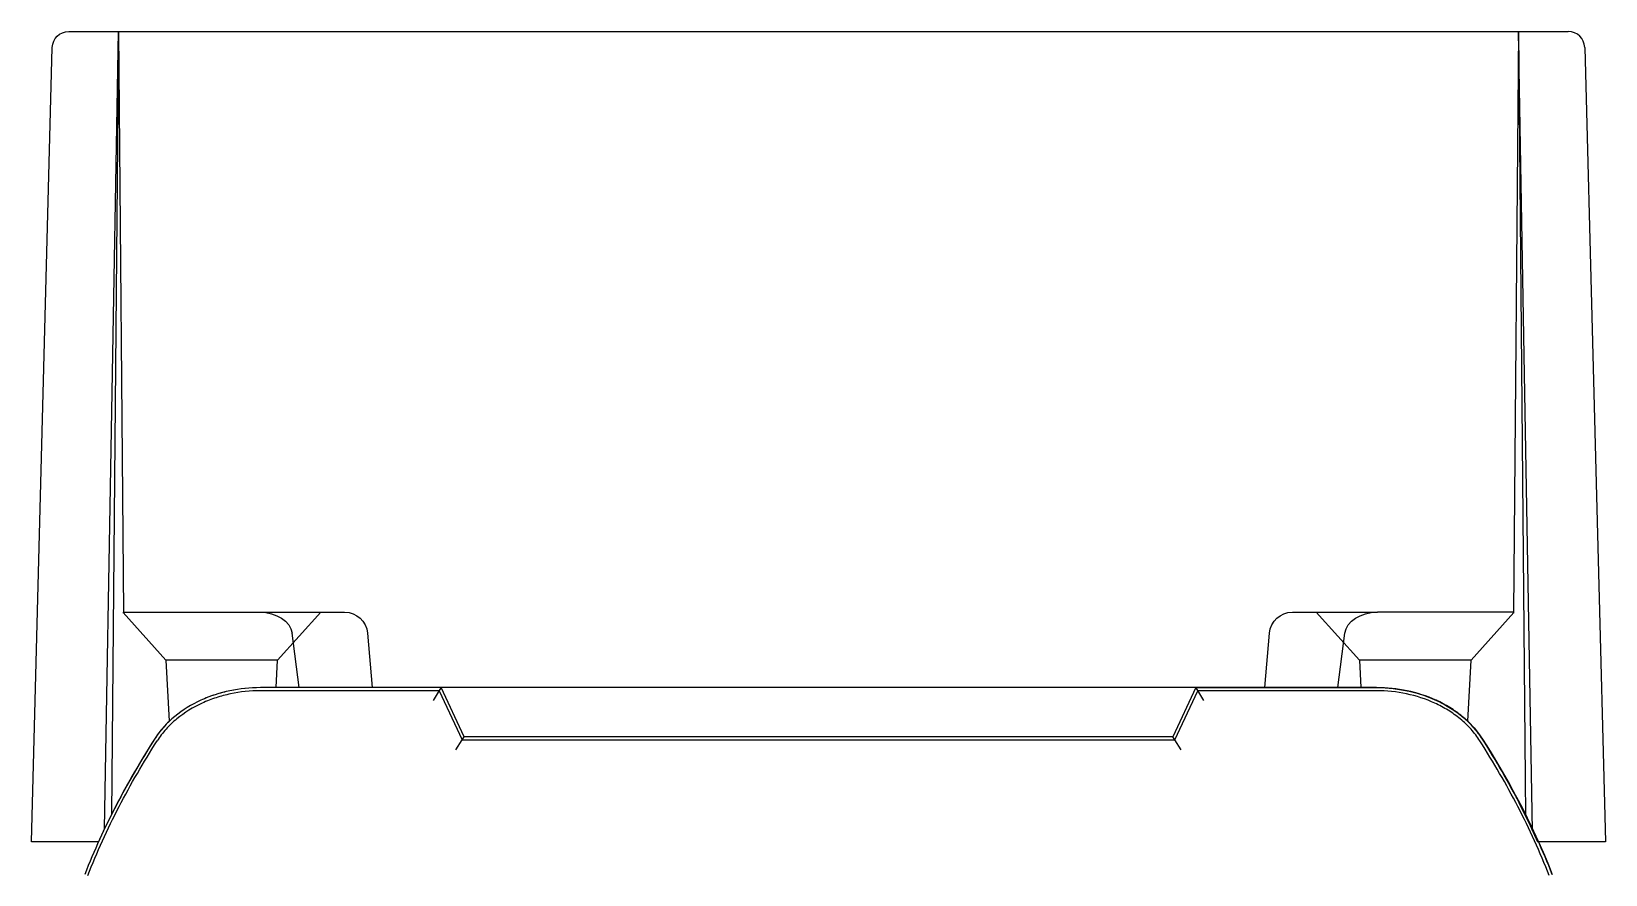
# Model space of a CAD drawing. Header units: inches. Extents: x -0.4 to 22.1, y -0.1 to 18.6.
# Drawn here: x 2.458 to 4.346, y 17.592 to 18.604 of the extents above; entities that cross this region are included whole.
import ezdxf

# ---------------------------------------------------------------- set-up
doc = ezdxf.new("R2010")
doc.units = ezdxf.units.IN
doc.header["$MEASUREMENT"] = 0
doc.layers.add('Graze 2.0', color=253, linetype='Continuous')
doc.layers.add('Symmetric', color=7, linetype='Continuous', true_color=0x000000)

msp = doc.modelspace()

# ---------------------------------------------------------------- linework, layer by layer
at = {"layer": 'Graze 2.0'}
for p, q in [((2.949153, 17.816477), (2.732175, 17.816477)), ((2.946745, 17.812697), (2.732175, 17.812697)), ((2.946874, 17.8129), (2.939351, 17.80109)), ((2.946745, 17.812697), (2.974283, 17.753642)), ((2.949153, 17.816477), (2.946874, 17.8129)), ((2.976691, 17.757422), (2.949153, 17.816477)), ((3.854665, 17.816477), (3.827127, 17.757422)), ((3.829535, 17.753642), (3.857072, 17.812697)), ((4.071643, 17.816477), (3.854665, 17.816477)), ((3.856943, 17.8129), (3.854665, 17.816477)), ((3.864467, 17.80109), (3.856943, 17.8129)), ((4.071643, 17.812697), (3.857072, 17.812697)), ((2.974412, 17.753845), (2.976691, 17.757422)), ((3.827127, 17.757422), (2.976691, 17.757422)), ((3.829406, 17.753845), (3.827127, 17.757422)), ((2.966888, 17.742035), (2.974412, 17.753845)), ((2.974283, 17.753642), (3.829535, 17.753642)), ((3.836929, 17.742035), (3.829406, 17.753845))]:
    msp.add_line(p, q, dxfattribs=at)
for points, knots in [([(2.732175, 17.816477), (2.71978, 17.816477), (2.707553, 17.815215), (2.689671, 17.811461), (2.68378, 17.809897), (2.672143, 17.806106), (2.666374, 17.803867), (2.649515, 17.796133), (2.639011, 17.789714), (2.624747, 17.77796), (2.620247, 17.773677), (2.612059, 17.764554), (2.608334, 17.759688), (2.605025, 17.75448)], [0, 0, 0, 0, 0.25, 0.25, 0.375, 0.375, 0.5, 0.5, 0.75, 0.75, 0.875, 0.875, 1, 1, 1, 1]), ([(2.732175, 17.812697), (2.720039, 17.812697), (2.708069, 17.811461), (2.690578, 17.807789), (2.684818, 17.80626), (2.673446, 17.802555), (2.667813, 17.800369), (2.651365, 17.792823), (2.641138, 17.786569), (2.627289, 17.775157), (2.622928, 17.771005), (2.615004, 17.762176), (2.611407, 17.757475), (2.608215, 17.752453)], [0, 0, 0, 0, 0.25, 0.25, 0.375, 0.375, 0.5, 0.5, 0.75, 0.75, 0.875, 0.875, 1, 1, 1, 1]), ([(4.198792, 17.75448), (4.195486, 17.759683), (4.191766, 17.764543), (4.183591, 17.773655), (4.179101, 17.777932), (4.169606, 17.785762), (4.164616, 17.789313), (4.154203, 17.795763), (4.148756, 17.798673), (4.131961, 17.806392), (4.120263, 17.810176), (4.096129, 17.815244), (4.083941, 17.816477), (4.071643, 17.816477)], [0, 0, 0, 0, 0.125, 0.125, 0.25, 0.25, 0.375, 0.375, 0.5, 0.5, 0.75, 0.75, 1, 1, 1, 1]), ([(4.195603, 17.752453), (4.192414, 17.75747), (4.188821, 17.762166), (4.18091, 17.770983), (4.176558, 17.77513), (4.16734, 17.782731), (4.162488, 17.786185), (4.152351, 17.792465), (4.147041, 17.795301), (4.130656, 17.802832), (4.119223, 17.806532), (4.095615, 17.81149), (4.083685, 17.812697), (4.071643, 17.812697)], [0, 0, 0, 0, 0.125, 0.125, 0.25, 0.25, 0.375, 0.375, 0.5, 0.5, 0.75, 0.75, 1, 1, 1, 1]), ([(2.605025, 17.75448), (2.588681, 17.728764), (2.573356, 17.702416), (2.545231, 17.64836), (2.532433, 17.62067), (2.521553, 17.592208)], [0, 0, 0, 0, 0.5, 0.5, 1, 1, 1, 1]), ([(4.282264, 17.592208), (4.271384, 17.620669), (4.258587, 17.648357), (4.230464, 17.70241), (4.215133, 17.72877), (4.198792, 17.75448)], [0, 0, 0, 0, 0.5, 0.5, 1, 1, 1, 1]), ([(2.525084, 17.590859), (2.535901, 17.619157), (2.54864, 17.646723), (2.576654, 17.700564), (2.591925, 17.726823), (2.608215, 17.752453)], [0, 0, 0, 0, 0.5, 0.5, 1, 1, 1, 1]), ([(4.278733, 17.590859), (4.267916, 17.619156), (4.255178, 17.64672), (4.227167, 17.700558), (4.211888, 17.726829), (4.195603, 17.752453)], [0, 0, 0, 0, 0.5, 0.5, 1, 1, 1, 1])]:
    msp.add_open_spline(points, degree=3, knots=knots, dxfattribs=at)
for points in [[(2.949153, 17.816477), (2.82775, 17.816477), (2.732174, 17.816477), (2.732175, 17.816477)], [(3.854664, 17.816477), (3.976067, 17.816477), (4.071643, 17.816477), (4.071642, 17.816477)], [(4.071643, 17.816477), (4.125473, 17.816477), (4.174624, 17.792507), (4.198792, 17.75448)], [(4.198792, 17.75448), (4.225119, 17.713058), (4.258324, 17.654833), (4.282264, 17.592208)]]:
    msp.add_open_spline(points, degree=3, dxfattribs=at)
at = {"layer": 'Symmetric', "linetype": 'Continuous'}
for p, q in [((2.502185, 18.603879), (4.301632, 18.603879)), ((2.545148, 17.646959), (2.561851, 18.603879)), ((2.561851, 18.603879), (2.553652, 17.664318)), ((2.561851, 18.603879), (2.567933, 17.907025)), ((4.241966, 18.603879), (4.235885, 17.907025)), ((4.241966, 18.603879), (4.250181, 17.662535)), ((4.258711, 17.644553), (4.241966, 18.603879)), ((2.457545, 17.631444), (2.482507, 18.58471)), ((4.32131, 18.58471), (4.346272, 17.631444)), ((2.567403, 17.906548), (2.618801, 17.849439)), ((2.567933, 17.907025), (2.731175, 17.907025)), ((2.731175, 17.907025), (2.83332, 17.907025)), ((2.752934, 17.849439), (2.804761, 17.907025)), ((3.970497, 17.907025), (4.072642, 17.907025)), ((3.999056, 17.907025), (4.050884, 17.849439)), ((4.235885, 17.907025), (4.072642, 17.907025)), ((4.185016, 17.849439), (4.236414, 17.906548)), ((2.778881, 17.816477), (2.770219, 17.881868)), ((2.860773, 17.881868), (2.866494, 17.816477)), ((3.937323, 17.816477), (3.943044, 17.881868)), ((4.024937, 17.816477), (4.033598, 17.881868)), ((2.618801, 17.849439), (2.622633, 17.776323)), ((2.685867, 17.849439), (2.618801, 17.849439)), ((2.752934, 17.849439), (2.685867, 17.849439)), ((2.751206, 17.816477), (2.752934, 17.849439)), ((4.050884, 17.849439), (4.052611, 17.816477)), ((4.11795, 17.849439), (4.050884, 17.849439)), ((4.185016, 17.849439), (4.11795, 17.849439)), ((4.181184, 17.776316), (4.185016, 17.849439)), ((4.071619, 17.816477), (2.732198, 17.816477)), ((2.477223, 17.631444), (2.457545, 17.631444)), ((2.537954, 17.631444), (2.477223, 17.631444)), ((4.326594, 17.631444), (4.264639, 17.631444)), ((4.346272, 17.631444), (4.326594, 17.631444))]:
    msp.add_line(p, q, dxfattribs=at)
at = {"layer": 'Symmetric', "linetype": 'Continuous', "extrusion": (0, 0, -1)}
for centre, radius, start, end in [((-2.502185, 18.584194), 0.019684, 1.5, 90), ((-2.83332, 17.879467), 0.027558, 90, 175), ((-3.970497, 17.879467), 0.027558, 5, 90)]:
    msp.add_arc(centre, radius, start, end, dxfattribs=at)
at = {"layer": 'Symmetric', "linetype": 'Continuous'}
msp.add_arc((4.301632, 18.584194), 0.019684, 1.5, 90, dxfattribs=at)
at = {"layer": 'Symmetric', "linetype": 'Continuous', "extrusion": (6.12303e-17, 0, -1)}
msp.add_arc((-3.408655, 17.252313), 0.936188, 147.561197, 156.11054, dxfattribs=at)
at = {"layer": 'Symmetric', "linetype": 'Continuous', "extrusion": (6.12303e-17, -7.70372e-34, -1)}
msp.add_ellipse((2.731416, 17.879467), major_axis=(-0.038973, 0.00034), ratio=0.70705294, start_param=1.55845624, end_param=3.0419861, dxfattribs=at)
at = {"layer": 'Symmetric', "linetype": 'Continuous', "extrusion": (6.12303e-17, -4.81482e-34, -1)}
msp.add_ellipse((4.072402, 17.879467), major_axis=(0.038973, 0.00034), ratio=0.70705294, start_param=3.2411992, end_param=4.72472907, dxfattribs=at)
at = {"layer": 'Symmetric', "linetype": 'Continuous'}
for points in [[(2.567933, 17.907025), (2.567945, 17.905596), (2.567945, 17.905597), (2.567933, 17.907025)], [(2.567933, 17.907025), (2.567945, 17.905596), (2.567945, 17.905597), (2.567933, 17.907025)], [(4.235885, 17.907025), (4.235872, 17.905596), (4.235872, 17.905597), (4.235885, 17.907025)], [(4.235885, 17.907025), (4.235872, 17.905596), (4.235872, 17.905597), (4.235885, 17.907025)], [(2.605052, 17.754482), (2.579967, 17.715013), (2.557185, 17.674079), (2.537954, 17.631444)]]:
    msp.add_open_spline(points, degree=3, dxfattribs=at)
for points, knots in [([(2.732198, 17.816477), (2.719824, 17.816477), (2.707659, 17.815228), (2.683751, 17.810216), (2.671868, 17.806381), (2.649593, 17.796152), (2.639065, 17.789738), (2.619982, 17.774011), (2.611721, 17.764975), (2.605052, 17.754482)], [0, 0, 0, 0, 0.25, 0.25, 0.5, 0.5, 0.75, 0.75, 1, 1, 1, 1]), ([(4.198765, 17.754482), (4.192111, 17.764951), (4.183882, 17.773957), (4.169648, 17.785712), (4.164597, 17.789315), (4.154175, 17.795771), (4.148771, 17.798651), (4.132034, 17.806352), (4.120234, 17.81017), (4.0963, 17.81521), (4.083971, 17.816477), (4.071619, 17.816477)], [0, 0, 0, 0, 0.25, 0.25, 0.375, 0.375, 0.5, 0.5, 0.75, 0.75, 1, 1, 1, 1])]:
    msp.add_open_spline(points, degree=3, knots=knots, dxfattribs=at)

doc.saveas('drawing.dxf')
